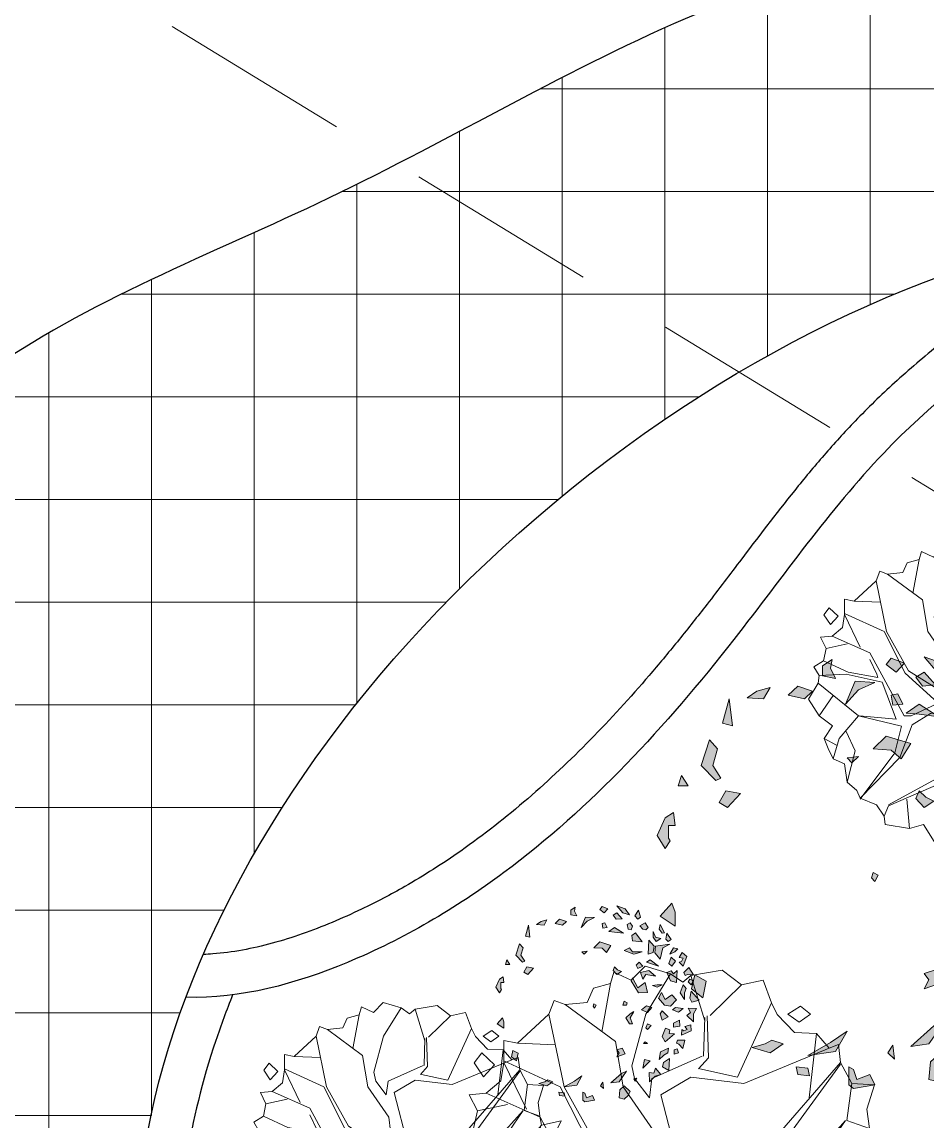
# Model space of a CAD drawing. Header units: inches. Extents: x -12 to 20935469, y -1604 to 24729220.
# Drawn here: x 20905615.8 to 20905721.5, y 24710552.2 to 24710680.7 of the extents above; entities that cross this region are included whole.
import ezdxf

# ---------------------------------------------------------------- set-up
doc = ezdxf.new("R2010")
doc.units = ezdxf.units.IN
doc.header["$LTSCALE"] = 0.03
doc.header["$MEASUREMENT"] = 0
doc.linetypes.add('DASHED2', pattern=[0.375, 0.25, -0.125])
for name, color, linetype, lineweight in [('Dot', 253, 'Continuous', 0), ('Hatch', 253, 'Continuous', 15), ('hatch-1', 253, 'Continuous', 5), ('ILLUSTR-TREE', 74, 'Continuous', 0)]:
    doc.layers.add(name, color=color, linetype=linetype, lineweight=lineweight)
doc.styles.add('ATTR', font='romans.shx', dxfattribs={"width": 0.8, "height": 0.7})

# ---------------------------------------------------------------- blocks, each defined once
blk = doc.blocks.new('TREE_009')
at = {"layer": 'ILLUSTR-TREE'}
for p, q in [((-12160.46, 13912.91), (-12166.65, 13906.74)), ((-12149.34, 13909.54), (-12160.46, 13912.91)), ((-12126.77, 13911.14), (-12140.45, 13908.76)), ((-12118.31, 13904.71), (-12126.77, 13911.14)), ((-12174.22, 13910.26), (-12175.66, 13905.24)), ((-12166.65, 13906.74), (-12174.22, 13910.26)), ((-12149.34, 13909.54), (-12160.26, 13891.83)), ((-12143.96, 13905.85), (-12149.34, 13909.54)), ((-12140.45, 13908.76), (-12143.96, 13905.85)), ((-12140.45, 13908.76), (-12134.4, 13889.01)), ((-12108.88, 13906.74), (-12118.31, 13904.71)), ((-12105.24, 13896.77), (-12108.88, 13906.74)), ((-12183.16, 13903.21), (-12185.91, 13897.04)), ((-12175.66, 13905.24), (-12183.16, 13903.21)), ((-12179.51, 13884.08), (-12175.66, 13905.24)), ((-12132.06, 13891.31), (-12118.31, 13904.71)), ((-12200.35, 13897.92), (-12202.62, 13891.83)), ((-12195.47, 13896.07), (-12200.35, 13897.92)), ((-12185.91, 13897.04), (-12195.47, 13896.07)), ((-12120.09, 13864.33), (-12105.24, 13896.77)), ((-12102.7, 13891.75), (-12105.24, 13896.77)), ((-12202.62, 13891.83), (-12216.38, 13879.14)), ((-12196.02, 13860.09), (-12202.62, 13891.83)), ((-12195.47, 13896.07), (-12173.46, 13879.85)), ((-12160.26, 13891.83), (-12166.31, 13869.26)), ((-12095.13, 13883.81), (-12102.7, 13891.75)), ((-12097.95, 13891.83), (-12092.45, 13895.36)), ((-12093, 13888.31), (-12097.95, 13891.83)), ((-12088.05, 13891.83), (-12093, 13888.31)), ((-12092.45, 13895.36), (-12088.05, 13891.83)), ((-12134.95, 13873.5), (-12134.4, 13890.42)), ((-12133.3, 13891.13), (-12132.75, 13872.79)), ((-12085.43, 13883.37), (-12095.13, 13883.81)), ((-12085.43, 13883.37), (-12088.74, 13855.16)), ((-12079.93, 13877.02), (-12085.43, 13883.37)), ((-12222.36, 13880.28), (-12222.43, 13870.68)), ((-12216.38, 13879.14), (-12222.36, 13880.28)), ((-12199.87, 13878.43), (-12216.38, 13879.14)), ((-12173.46, 13879.85), (-12170.16, 13860.09)), ((-12117.34, 13861.51), (-12079.93, 13877.02)), ((-12075.87, 13878.52), (-12079.93, 13877.02)), ((-12074.98, 13870.68), (-12075.87, 13878.52)), ((-12231.99, 13875), (-12235.43, 13870.59)), ((-12226.48, 13869.71), (-12231.99, 13875)), ((-12157.51, 13863.62), (-12135.5, 13873.5)), ((-12132.75, 13872.79), (-12137.15, 13867.85)), ((-12235.43, 13870.59), (-12231.3, 13864.41)), ((-12231.3, 13864.41), (-12226.48, 13869.71)), ((-12222.43, 13870.68), (-12223.73, 13862.65)), ((-12197.67, 13860.09), (-12222.43, 13871.38)), ((-12222.43, 13870.68), (-12212.52, 13850.22)), ((-12166.31, 13869.26), (-12165.21, 13863.62)), ((-12136.6, 13867.85), (-12120.09, 13864.33)), ((-12112.39, 13827.65), (-12074.98, 13870.68)), ((-12074.98, 13869.97), (-12105.24, 13828.35)), ((-12070.03, 13861.51), (-12074.98, 13870.68)), ((-12223.73, 13862.65), (-12230.13, 13857.27)), ((-12165.21, 13863.62), (-12158.61, 13855.16)), ((-12158.61, 13855.16), (-12157.51, 13863.62)), ((-12153.66, 13856.57), (-12140.45, 13864.33)), ((-12140.45, 13864.33), (-12117.34, 13861.51)), ((-12184.47, 13834), (-12197.67, 13860.09)), ((-12182.26, 13835.41), (-12196.02, 13860.09)), ((-12170.16, 13860.09), (-12156.96, 13841.05)), ((-12072.23, 13845.28), (-12070.03, 13861.51)), ((-12060.06, 13860.89), (-12070.03, 13861.51)), ((-12063.49, 13850.31), (-12060.06, 13860.89)), ((-12230.13, 13857.27), (-12237.49, 13856.48)), ((-12237.49, 13856.48), (-12233.98, 13849.52)), ((-12206.47, 13846.69), (-12230.13, 13857.27)), ((-12144.3, 13820.6), (-12153.66, 13856.57)), ((-12233.98, 13849.52), (-12235.63, 13841.76)), ((-12220.78, 13852.34), (-12233.98, 13849.52)), ((-12062.33, 13841.76), (-12063.49, 13850.31)), ((-12185.02, 13807.2), (-12206.47, 13846.69)), ((-12089.29, 13826.94), (-12072.78, 13845.28)), ((-12072.78, 13845.28), (-12085.43, 13826.94)), ((-12072.23, 13845.28), (-12062.33, 13841.76)), ((-12235.63, 13841.76), (-12241.62, 13837.97)), ((-12235.63, 13841.76), (-12220.23, 13834.7)), ((-12202.07, 13833.29), (-12206.47, 13842.46)), ((-12156.96, 13841.05), (-12154.21, 13818.48)), ((-12061.23, 13836.11), (-12062.33, 13841.76)), ((-12049.05, 13838.85), (-12061.23, 13836.11)), ((-12057.99, 13820.33), (-12049.05, 13838.85)), ((-12241.62, 13837.97), (-12238.38, 13832.59)), ((-12220.23, 13834.7), (-12201.52, 13831.18)), ((-12164.11, 13815.66), (-12184.47, 13834)), ((-12154.21, 13817.78), (-12182.26, 13835.41)), ((-12071.13, 13824.83), (-12061.23, 13836.11)), ((-12238.38, 13832.59), (-12238.93, 13827.65)), ((-12221.33, 13833.29), (-12238.38, 13832.59)), ((-12198.77, 13828.35), (-12221.33, 13833.29)), ((-12201.52, 13831.18), (-12202.07, 13833.29)), ((-12238.93, 13827.65), (-12245.05, 13817.69)), ((-12213.63, 13807.2), (-12238.93, 13827.65)), ((-12189.97, 13805.08), (-12198.77, 13828.35)), ((-12144.3, 13811.43), (-12105.79, 13824.83)), ((-12143.75, 13819.89), (-12112.39, 13827.65)), ((-12105.79, 13824.83), (-12070.58, 13822.71)), ((-12105.24, 13828.35), (-12089.29, 13826.94)), ((-12085.43, 13826.24), (-12071.13, 13824.83)), ((-12051.8, 13826.5), (-12053.87, 13822.1)), ((-12047.68, 13822.1), (-12051.8, 13826.5)), ((-12229.58, 13819.89), (-12238.38, 13807.2)), ((-12150.36, 13819.89), (-12150.9, 13817.78)), ((-12147.6, 13820.6), (-12150.36, 13819.89)), ((-12148.7, 13818.48), (-12147.6, 13820.6)), ((-12070.58, 13822.71), (-12061.78, 13802.96)), ((-12053.87, 13815.04), (-12057.99, 13820.33)), ((-12053.87, 13822.1), (-12049.74, 13817.69)), ((-12049.74, 13817.69), (-12047.68, 13822.1)), ((-12245.05, 13817.69), (-12238.38, 13807.2)), ((-12164.11, 13814.95), (-12180.61, 13807.2)), ((-12150.9, 13817.78), (-12148.7, 13818.48)), ((-12061.78, 13802.96), (-12053.87, 13815.04)), ((-12155.31, 13810.02), (-12168.51, 13808.61)), ((-12155.31, 13810.02), (-12152.01, 13789.56)), ((-12144.3, 13810.72), (-12127.25, 13790.27)), ((-12238.38, 13807.2), (-12229.92, 13800.94)), ((-12213.63, 13807.2), (-12225.73, 13793.09)), ((-12186.67, 13800.85), (-12213.63, 13807.2)), ((-12213.07, 13807.2), (-12189.97, 13805.08)), ((-12180.61, 13807.2), (-12185.02, 13807.2)), ((-12168.51, 13808.61), (-12180.06, 13801.55)), ((-12148.15, 13809.31), (-12131.1, 13789.56)), ((-12148.15, 13808.61), (-12146.5, 13787.45)), ((-12229.92, 13800.94), (-12235.08, 13793.09)), ((-12191.07, 13783.21), (-12186.67, 13800.85)), ((-12180.06, 13801.55), (-12187.77, 13781.1)), ((-12061.43, 13796.53), (-12061.78, 13802.96)), ((-12221.33, 13797.32), (-12215.83, 13785.33)), ((-12064.53, 13790.27), (-12061.43, 13796.53)), ((-12227.38, 13788.86), (-12235.08, 13793.09)), ((-12235.08, 13793.09), (-12232.68, 13786.83)), ((-12225.73, 13793.09), (-12229.58, 13780.39)), ((-12127.25, 13790.27), (-12064.53, 13790.27)), ((-12063.49, 13786.83), (-12064.53, 13790.27)), ((-12232.68, 13786.83), (-12229.58, 13780.39)), ((-12152.01, 13789.56), (-12158.61, 13771.22)), ((-12146.5, 13787.45), (-12155.86, 13767.7)), ((-12131.1, 13789.56), (-12132.75, 13769.81)), ((-12126.7, 13786.04), (-12128.9, 13772.63)), ((-12126.7, 13786.04), (-12105.24, 13786.74)), ((-12105.24, 13786.74), (-12095.89, 13768.4)), ((-12068.31, 13781.54), (-12063.49, 13786.83)), ((-12215.83, 13785.33), (-12220.78, 13765.58)), ((-12212.52, 13755), (-12191.62, 13783.21)), ((-12187.77, 13781.1), (-12212.52, 13755.71)), ((-12070.37, 13770.96), (-12068.31, 13781.54)), ((-12229.58, 13780.39), (-12222.36, 13777.13)), ((-12222.36, 13777.13), (-12220.78, 13765.58)), ((-12099.74, 13776.16), (-12078.28, 13769.81)), ((-12158.61, 13771.22), (-12194.92, 13751.47)), ((-12128.9, 13772.63), (-12106.34, 13758.53)), ((-12155.86, 13767.7), (-12194.92, 13750.77)), ((-12132.75, 13769.81), (-12125.05, 13752.89)), ((-12130, 13769.81), (-12116.24, 13737.37)), ((-12129.45, 13769.11), (-12106.34, 13757.12)), ((-12084.81, 13761.26), (-12078.28, 13769.81)), ((-12078.28, 13769.81), (-12070.37, 13770.96)), ((-12220.78, 13765.58), (-12214.79, 13760.38)), ((-12214.79, 13760.38), (-12212.52, 13755.71)), ((-12106.34, 13758.53), (-12085.98, 13753.59)), ((-12106.34, 13757.12), (-12105.24, 13742.31)), ((-12085.98, 13753.59), (-12084.81, 13761.26)), ((-12212.52, 13755.71), (-12202.42, 13751.56)), ((-12183.37, 13755), (-12181.71, 13736.66)), ((-12125.05, 13752.89), (-12130.55, 13732.43)), ((-12093.07, 13740.98), (-12085.98, 13753.59)), ((-12202.42, 13751.56), (-12197.67, 13744.42)), ((-12194.92, 13750.77), (-12197.67, 13744.42)), ((-12116.24, 13737.37), (-12112.32, 13748.04)), ((-12112.32, 13748.04), (-12105.24, 13742.31)), ((-12197.67, 13744.42), (-12196.91, 13739.22)), ((-12105.24, 13742.31), (-12093.07, 13740.98)), ((-12196.91, 13739.22), (-12181.71, 13736.66)), ((-12181.71, 13736.66), (-12172.84, 13739.22)), ((-12172.84, 13739.22), (-12165.28, 13726.88)), ((-12121.95, 13736.57), (-12116.24, 13737.37)), ((-12108.27, 13740.72), (-12113.77, 13737.19)), ((-12107.72, 13734.37), (-12108.27, 13740.72)), ((-12165.28, 13726.88), (-12157.71, 13733.93)), ((-12157.71, 13733.93), (-12148.77, 13729.52)), ((-12148.77, 13729.52), (-12144.65, 13733.93)), ((-12144.65, 13733.93), (-12130.55, 13732.43)), ((-12130.55, 13732.43), (-12121.95, 13736.57)), ((-12113.77, 13737.19), (-12113.22, 13730.14)), ((-12113.22, 13730.14), (-12107.72, 13734.37))]:
    blk.add_line(p, q, dxfattribs=at)
at = {"layer": 'ILLUSTR-TREE', "style": 'ATTR', "width": 0.8, "flags": 9}
blk.add_attdef('ESTCODE', (-12147.6, 13820.6), '', height=1.05, dxfattribs=at)
blk = doc.blocks.new('GRN1')
at = {"layer": 'ILLUSTR-TREE', "true_color": 0x30441d}
h = blk.add_hatch(color=89, dxfattribs=at)
h.paths.add_polyline_path([(0.2571, -0.0526), (0.2603, -0.0695), (0.2735, -0.0695), (0.2817, -0.0569), (0.2702, -0.059)])
h.paths.add_polyline_path([(0.2406, -0.0821), (0.2308, -0.0927), (0.2357, -0.1137), (0.2472, -0.1011)])
h.paths.add_polyline_path([(0.1897, 0.2148), (0.1848, 0.2064), (0.1914, 0.2), (0.2078, 0.2021)])
h.paths.add_polyline_path([(0.193, 0.1853), (0.1848, 0.1727), (0.1963, 0.1642), (0.2127, 0.1642), (0.1963, 0.1706)])
h.paths.add_polyline_path([(0.1864, 0.1053), (0.2012, 0.1032), (0.2094, 0.1137), (0.1831, 0.1327)])
h.paths.add_polyline_path([(0.2603, 0.0969), (0.2653, 0.0779), (0.285, 0.0611), (0.2768, 0.0842)])
h.paths.add_polyline_path([(0.2078, 0.08), (0.2242, 0.0547), (0.2127, 0.0379), (0.2111, 0.0547)])
h.paths.add_polyline_path([(0.2521, -0.0021), (0.2538, -0.0274), (0.2242, -0.04), (0.2423, -0.0232)])
h.paths.add_polyline_path([(0.2653, 0.0253), (0.2751, 0.0126), (0.2833, 0.019), (0.2768, 0.0358)])
h.paths.add_polyline_path([(0.2373, 0.0274), (0.2357, 0.019), (0.2226, 0.0211), (0.2242, 0.0337)])
h.paths.add_polyline_path([(0.2488, 0.0758), (0.2472, 0.059), (0.2587, 0.0505), (0.2653, 0.0611)])
h.paths.add_polyline_path([(0.2094, 0.1958), (0.2078, 0.1895), (0.2193, 0.1811), (0.2324, 0.1832)])
h.paths.add_polyline_path([(0.2291, 0.1263), (0.2193, 0.1348), (0.2176, 0.1432), (0.2242, 0.1495), (0.2373, 0.1411)])
h.paths.add_polyline_path([(0.2373, 0.099), (0.2275, 0.1053), (0.2176, 0.1011), (0.2193, 0.0927), (0.2324, 0.0905)])
h.paths.add_polyline_path([(0.2538, 0.1284), (0.2472, 0.12), (0.2571, 0.1116), (0.2735, 0.1221)])
h.paths.add_polyline_path([(0.1963, -0.1853), (0.1996, -0.1979), (0.2308, -0.1895)])
h.paths.add_polyline_path([(0.2456, -0.1369), (0.2308, -0.1453), (0.2324, -0.1663), (0.2406, -0.1537)])
h.paths.add_polyline_path([(0.0402, 0.1474), (0.0386, 0.1221), (0.0731, 0.1011), (0.0813, 0.1053), (0.0534, 0.12), (0.0682, 0.1411)])
h.paths.add_polyline_path([(0.0731, 0.278), (0.0616, 0.2716), (0.0698, 0.2632), (0.078, 0.2674)])
h.paths.add_polyline_path([(-0.2275, -0.0884), (-0.2226, -0.0526), (-0.1963, -0.0379), (-0.2111, -0.059)])
h.paths.add_polyline_path([(0.0205, 0.2527), (0.0386, 0.24), (0.0616, 0.2485), (0.0517, 0.2569), (0.0386, 0.2527)])
h.paths.add_polyline_path([(-0.2406, 0.099), (-0.2242, 0.0821), (-0.2357, 0.0695), (-0.2587, 0.0674), (-0.262, 0.0821), (-0.2521, 0.0927)])
h.paths.add_polyline_path([(-0.2324, 0.0232), (-0.2242, 0.0147), (-0.2143, 0.0211)])
h.paths.add_polyline_path([(-0.1307, 0.2358), (-0.1344, 0.2232), (-0.1226, 0.2231), (-0.1198, 0.2319)])
h.paths.add_polyline_path([(-0.1039, 0.2299), (-0.106, 0.2367), (-0.1191, 0.2474), (-0.0951, 0.2536), (-0.0951, 0.2327)])
h.paths.add_polyline_path([(-0.0555, 0.2396), (-0.0585, 0.2217), (-0.0467, 0.2215), (-0.0384, 0.2388)])
h.paths.add_polyline_path([(-0.0771, 0.224), (-0.1, 0.1981), (-0.0846, 0.1897), (-0.0609, 0.1985), (-0.0663, 0.2109), (-0.0766, 0.2096)])
h.paths.add_polyline_path([(-0.216, 0.0442), (-0.2127, 0.0674), (-0.1831, 0.0884), (-0.1897, 0.0737)])
h.paths.add_polyline_path([(-0.1421, 0.0611), (-0.1339, 0.0842), (-0.1174, 0.0758), (-0.1224, 0.0611), (-0.1306, 0.0674)])
h.paths.add_polyline_path([(-0.1812, 0.2081), (-0.1707, 0.1899), (-0.1581, 0.1935), (-0.1472, 0.2104)])
h.paths.add_polyline_path([(-0.2132, 0.1534), (-0.187, 0.1527), (-0.1886, 0.166), (-0.1749, 0.1708), (-0.1924, 0.186), (-0.1969, 0.1696)])
h.paths.add_polyline_path([(-0.15, 0.1808), (-0.1283, 0.1846), (-0.118, 0.2068), (-0.1309, 0.2058), (-0.1372, 0.1936)])
h.paths.add_polyline_path([(-0.1536, 0.1558), (-0.1749, 0.1348), (-0.1503, 0.139)])
h.paths.add_polyline_path([(-0.1043, 0.1474), (-0.1043, 0.1369), (-0.0994, 0.1411)])
h.paths.add_polyline_path([(-0.2028, 0.1179), (-0.2111, 0.1116), (-0.2045, 0.1095)])
h.paths.add_polyline_path([(-0.0205, 0.099), (-0.032, 0.0863), (-0.0485, 0.0969), (-0.0485, 0.1053), (-0.032, 0.099), (-0.014, 0.1095)])
h.paths.add_polyline_path([(0.0189, 0.2295), (0.0008, 0.2127), (0.0041, 0.1958), (0.0238, 0.179), (0.0402, 0.1874), (0.0205, 0.1979), (0.0337, 0.2169)])
h.paths.add_polyline_path([(-0.0287, 0.2064), (-0.0386, 0.1895), (-0.0205, 0.1832), (-0.0123, 0.1895)])
h.paths.add_polyline_path([(-0.0534, 0.1579), (-0.0649, 0.1474), (-0.06, 0.1432), (-0.0485, 0.1474)])
h.paths.add_polyline_path([(0.0178, 0.294), (0.0123, 0.2737), (0.0238, 0.2674), (0.0435, 0.2716)])
h.paths.add_polyline_path([(-0.0435, 0.278), (-0.0255, 0.259), (-0.0172, 0.2695), (-0.0041, 0.2632), (-0.0057, 0.2864), (-0.0205, 0.278)])
h.paths.add_polyline_path([(-0.0808, 0.244), (-0.0685, 0.2712), (-0.0515, 0.2704), (-0.056, 0.254), (-0.0646, 0.2603), (-0.0686, 0.2503), (-0.0653, 0.2447)])
h.paths.add_polyline_path([(0.0041, 0.0021), (-0.0041, -0.0021), (0.0008, -0.0063), (0.0074, -0.0042)])
h.paths.add_polyline_path([(0.0041, 0.0884), (0.0107, 0.0905), (0.0156, 0.0821), (0.0041, 0.0779)])
h.paths.add_polyline_path([(-0.0025, 0.16), (-0.0172, 0.1474), (-0.009, 0.1306), (0.0025, 0.1453)])
h.paths.add_polyline_path([(-0.0057, 0.2485), (-0.0156, 0.2358), (-0.009, 0.219), (-0.0025, 0.2274)])
h.paths.add_polyline_path([(0.0616, 0.1895), (0.055, 0.1748), (0.06, 0.1621), (0.0616, 0.1748)])
h.paths.add_polyline_path([(0.1634, 0.2337), (0.1552, 0.2253), (0.1486, 0.2106), (0.1667, 0.2211)])
h.paths.add_polyline_path([(0.1552, 0.1327), (0.1486, 0.1095), (0.1585, 0.0821), (0.1667, 0.0969), (0.1552, 0.1053)])
h.paths.add_polyline_path([(0.0994, 0.0737), (0.0912, 0.0611), (0.1027, 0.0505), (0.1125, 0.0547), (0.1043, 0.0632)])
h.paths.add_polyline_path([(0.1569, -0.0232), (0.1486, -0.0316), (0.1552, -0.0379)])
h.paths.add_polyline_path([(0.1536, 0.0316), (0.1651, 0.019), (0.1667, -0.0042), (0.1831, 0.0126), (0.1733, 0.0442)])
h.paths.add_polyline_path([(0.1027, 0.2316), (0.0682, 0.2295), (0.0731, 0.2127), (0.0961, 0.2021), (0.101, 0.2148), (0.0928, 0.2211)])
h.paths.add_polyline_path([(0.1289, 0.2274), (0.1142, 0.2169), (0.1224, 0.2085), (0.1404, 0.2148)])
h.paths.add_polyline_path([(0.0862, 0.1706), (0.0912, 0.1432), (0.078, 0.1348), (0.0961, 0.1284), (0.1027, 0.1516)])
h.paths.add_polyline_path([(0.1339, 0.1832), (0.1667, 0.1916), (0.1766, 0.2106), (0.1716, 0.1706), (0.1519, 0.1685)])
h.paths.add_polyline_path([(0.1257, 0.1453), (0.1142, 0.179), (0.1322, 0.1558)])
h.paths.add_polyline_path([(0.1536, 0.1642), (0.1486, 0.1495), (0.1881, 0.1516), (0.1716, 0.1663)])
h.paths.add_polyline_path([(0.1142, 0.1348), (0.1076, 0.12), (0.1174, 0.1158), (0.1257, 0.1242)])
h.paths.add_polyline_path([(0.0879, 0.2548), (0.0912, 0.2611), (0.0895, 0.278), (0.1109, 0.2653), (0.0961, 0.2506)])
h.paths.add_polyline_path([(0.1142, 0.2485), (0.1421, 0.259), (0.1536, 0.2464), (0.1388, 0.2379), (0.1371, 0.2485), (0.1273, 0.2443), (0.1257, 0.2379)])
h.paths.add_polyline_path([(-0.2521, -0.0084), (-0.2653, -0.0021), (-0.2702, -0.0295), (-0.2653, -0.0358), (-0.2423, -0.0358), (-0.2456, -0.0295), (-0.2587, -0.0253)])
h.paths.add_polyline_path([(-0.2538, -0.0863), (-0.2439, -0.0884), (-0.2423, -0.1032), (-0.2521, -0.1011)])
h.paths.add_polyline_path([(0.055, -0.2822), (0.0386, -0.2716), (0.0485, -0.2653), (0.0517, -0.2674), (0.0682, -0.2674), (0.0682, -0.259), (0.0846, -0.2611), (0.078, -0.2716)])
h.paths.add_polyline_path([(-0.1322, -0.219), (-0.1536, -0.2232), (-0.1421, -0.2379), (-0.124, -0.2337)])
h.paths.add_polyline_path([(-0.2176, -0.16), (-0.2242, -0.1369), (-0.2127, -0.12), (-0.2078, -0.1348), (-0.2127, -0.1432)])
h.paths.add_polyline_path([(-0.0485, -0.278), (-0.0616, -0.259), (-0.0435, -0.259), (-0.032, -0.2632)])
h.paths.add_polyline_path([(0.1289, -0.2), (0.1257, -0.2064), (0.1454, -0.2253), (0.1782, -0.2148), (0.1667, -0.2043), (0.1454, -0.2106)])
h.paths.add_polyline_path([(0.1191, -0.2548), (0.1322, -0.2506), (0.1191, -0.2422)])
h.paths.add_polyline_path([(0.1092, -0.1748), (0.0912, -0.1916), (0.0977, -0.2021), (0.1125, -0.1937)])
at = {"layer": 'ILLUSTR-TREE', "color": 89, "true_color": 0x30441d}
for p, q in [((-0.0057, 0.2864), (-0.0205, 0.278)), ((-0.0041, 0.2632), (-0.0057, 0.2864)), ((0.0178, 0.294), (0.0123, 0.2737)), ((0.0435, 0.2716), (0.0178, 0.294)), ((-0.0808, 0.244), (-0.0685, 0.2712)), ((-0.0685, 0.2712), (-0.0515, 0.2704)), ((-0.0515, 0.2704), (-0.056, 0.254)), ((-0.0205, 0.278), (-0.0435, 0.278)), ((-0.0435, 0.278), (-0.0255, 0.259)), ((-0.0255, 0.259), (-0.0172, 0.2695)), ((-0.0172, 0.2695), (-0.0041, 0.2632)), ((0.0123, 0.2737), (0.0238, 0.2674)), ((0.0238, 0.2674), (0.0435, 0.2716)), ((0.0731, 0.278), (0.0616, 0.2716)), ((0.0616, 0.2716), (0.0698, 0.2632)), ((0.078, 0.2674), (0.0731, 0.278)), ((0.0895, 0.278), (0.1109, 0.2653)), ((0.0912, 0.2611), (0.0895, 0.278)), ((-0.0646, 0.2603), (-0.0686, 0.2503)), ((-0.056, 0.254), (-0.0646, 0.2603)), ((0.0517, 0.2569), (0.0386, 0.2527)), ((0.0616, 0.2485), (0.0517, 0.2569)), ((0.0698, 0.2632), (0.078, 0.2674)), ((0.0879, 0.2548), (0.0912, 0.2611)), ((0.0961, 0.2506), (0.0879, 0.2548)), ((0.1109, 0.2653), (0.0961, 0.2506)), ((0.1142, 0.2485), (0.1421, 0.259)), ((0.1421, 0.259), (0.1536, 0.2464)), ((-0.1191, 0.2474), (-0.0951, 0.2536)), ((-0.106, 0.2367), (-0.1191, 0.2474)), ((-0.0951, 0.2536), (-0.0951, 0.2327)), ((-0.0653, 0.2447), (-0.0808, 0.244)), ((-0.0686, 0.2503), (-0.0653, 0.2447)), ((-0.0057, 0.2485), (-0.0156, 0.2358)), ((-0.0025, 0.2274), (-0.0057, 0.2485)), ((0.0386, 0.2527), (0.0205, 0.2527)), ((0.0205, 0.2527), (0.0386, 0.24)), ((0.0386, 0.24), (0.0616, 0.2485)), ((0.1257, 0.2379), (0.1142, 0.2485)), ((0.1273, 0.2443), (0.1257, 0.2379)), ((0.1371, 0.2485), (0.1273, 0.2443)), ((0.1388, 0.2379), (0.1371, 0.2485)), ((0.1536, 0.2464), (0.1388, 0.2379)), ((-0.1307, 0.2358), (-0.1344, 0.2232)), ((-0.1198, 0.2319), (-0.1307, 0.2358)), ((-0.1226, 0.2231), (-0.1198, 0.2319)), ((-0.1039, 0.2299), (-0.106, 0.2367)), ((-0.0951, 0.2327), (-0.1039, 0.2299)), ((-0.0555, 0.2396), (-0.0585, 0.2217)), ((-0.0384, 0.2388), (-0.0555, 0.2396)), ((-0.0467, 0.2215), (-0.0384, 0.2388)), ((-0.0156, 0.2358), (-0.009, 0.219)), ((-0.009, 0.219), (-0.0025, 0.2274)), ((0.0189, 0.2295), (0.0008, 0.2127)), ((0.0337, 0.2169), (0.0189, 0.2295)), ((0.1027, 0.2316), (0.0682, 0.2295)), ((0.0682, 0.2295), (0.0731, 0.2127)), ((0.0928, 0.2211), (0.1027, 0.2316)), ((0.1289, 0.2274), (0.1142, 0.2169)), ((0.1404, 0.2148), (0.1289, 0.2274)), ((0.1634, 0.2337), (0.1552, 0.2253)), ((0.1667, 0.2211), (0.1634, 0.2337)), ((-0.1344, 0.2232), (-0.1226, 0.2231)), ((-0.0771, 0.224), (-0.1, 0.1981)), ((-0.0766, 0.2096), (-0.0771, 0.224)), ((-0.0585, 0.2217), (-0.0467, 0.2215)), ((0.0008, 0.2127), (0.0041, 0.1958)), ((0.0205, 0.1979), (0.0337, 0.2169)), ((0.0731, 0.2127), (0.0961, 0.2021)), ((0.101, 0.2148), (0.0928, 0.2211)), ((0.0961, 0.2021), (0.101, 0.2148)), ((0.1142, 0.2169), (0.1224, 0.2085)), ((0.1224, 0.2085), (0.1404, 0.2148)), ((0.1552, 0.2253), (0.1486, 0.2106)), ((0.1486, 0.2106), (0.1667, 0.2211)), ((0.1897, 0.2148), (0.1848, 0.2064)), ((0.2078, 0.2021), (0.1897, 0.2148)), ((-0.1472, 0.2104), (-0.1812, 0.2081)), ((-0.1812, 0.2081), (-0.1707, 0.1899)), ((-0.1581, 0.1935), (-0.1472, 0.2104)), ((-0.1309, 0.2058), (-0.1372, 0.1936)), ((-0.118, 0.2068), (-0.1309, 0.2058)), ((-0.1283, 0.1846), (-0.118, 0.2068)), ((-0.1, 0.1981), (-0.0846, 0.1897)), ((-0.0846, 0.1897), (-0.0609, 0.1985)), ((-0.0663, 0.2109), (-0.0766, 0.2096)), ((-0.0609, 0.1985), (-0.0663, 0.2109)), ((-0.0287, 0.2064), (-0.0386, 0.1895)), ((-0.0123, 0.1895), (-0.0287, 0.2064)), ((0.0402, 0.1874), (0.0205, 0.1979)), ((0.1667, 0.1916), (0.1766, 0.2106)), ((0.1766, 0.2106), (0.1716, 0.1706)), ((0.1848, 0.2064), (0.1914, 0.2)), ((0.1914, 0.2), (0.2078, 0.2021)), ((-0.1924, 0.186), (-0.1969, 0.1696)), ((-0.1749, 0.1708), (-0.1924, 0.186)), ((-0.1707, 0.1899), (-0.1581, 0.1935)), ((-0.1372, 0.1936), (-0.15, 0.1808)), ((-0.15, 0.1808), (-0.1283, 0.1846)), ((-0.0386, 0.1895), (-0.0205, 0.1832)), ((-0.0205, 0.1832), (-0.0123, 0.1895)), ((0.0041, 0.1958), (0.0238, 0.179)), ((0.0238, 0.179), (0.0402, 0.1874)), ((0.0616, 0.1895), (0.055, 0.1748)), ((0.0616, 0.1748), (0.0616, 0.1895)), ((0.1339, 0.1832), (0.1667, 0.1916)), ((0.193, 0.1853), (0.1848, 0.1727)), ((0.1963, 0.1706), (0.193, 0.1853)), ((0.2094, 0.1958), (0.2078, 0.1895)), ((0.2078, 0.1895), (0.2193, 0.1811)), ((0.2324, 0.1832), (0.2094, 0.1958)), ((-0.1969, 0.1696), (-0.2132, 0.1534)), ((-0.1886, 0.166), (-0.1749, 0.1708)), ((0.055, 0.1748), (0.06, 0.1621)), ((0.06, 0.1621), (0.0616, 0.1748)), ((0.1027, 0.1516), (0.0862, 0.1706)), ((0.0862, 0.1706), (0.0912, 0.1432)), ((0.1142, 0.179), (0.1322, 0.1558)), ((0.1257, 0.1453), (0.1142, 0.179)), ((0.1519, 0.1685), (0.1339, 0.1832)), ((0.1716, 0.1706), (0.1519, 0.1685)), ((0.1848, 0.1727), (0.1963, 0.1642)), ((0.2127, 0.1642), (0.1963, 0.1706)), ((0.2193, 0.1811), (0.2324, 0.1832)), ((-0.187, 0.1527), (-0.1886, 0.166)), ((-0.1536, 0.1558), (-0.1749, 0.1348)), ((-0.1503, 0.139), (-0.1536, 0.1558)), ((-0.0534, 0.1579), (-0.0649, 0.1474)), ((-0.0485, 0.1474), (-0.0534, 0.1579)), ((-0.0025, 0.16), (-0.0172, 0.1474)), ((0.0025, 0.1453), (-0.0025, 0.16)), ((0.1322, 0.1558), (0.1257, 0.1453)), ((0.1536, 0.1642), (0.1486, 0.1495)), ((0.1716, 0.1663), (0.1536, 0.1642)), ((0.1881, 0.1516), (0.1716, 0.1663)), ((0.1963, 0.1642), (0.2127, 0.1642)), ((-0.2132, 0.1534), (-0.187, 0.1527)), ((-0.0994, 0.1411), (-0.1043, 0.1474)), ((-0.1043, 0.1474), (-0.1043, 0.1369)), ((-0.0649, 0.1474), (-0.06, 0.1432)), ((-0.06, 0.1432), (-0.0485, 0.1474)), ((-0.0172, 0.1474), (-0.009, 0.1306)), ((-0.009, 0.1306), (0.0025, 0.1453)), ((0.0402, 0.1474), (0.0386, 0.1221)), ((0.0682, 0.1411), (0.0402, 0.1474)), ((0.0912, 0.1432), (0.078, 0.1348)), ((0.0961, 0.1284), (0.1027, 0.1516)), ((0.1486, 0.1495), (0.1881, 0.1516)), ((0.2176, 0.1432), (0.2242, 0.1495)), ((0.2193, 0.1348), (0.2176, 0.1432)), ((0.2242, 0.1495), (0.2373, 0.1411)), ((-0.1749, 0.1348), (-0.1503, 0.139)), ((-0.1043, 0.1369), (-0.0994, 0.1411)), ((0.0534, 0.12), (0.0682, 0.1411)), ((0.078, 0.1348), (0.0961, 0.1284)), ((0.1142, 0.1348), (0.1076, 0.12)), ((0.1257, 0.1242), (0.1142, 0.1348)), ((0.1552, 0.1327), (0.1486, 0.1095)), ((0.1552, 0.1053), (0.1552, 0.1327)), ((0.2094, 0.1137), (0.1831, 0.1327)), ((0.1831, 0.1327), (0.1864, 0.1053)), ((0.2291, 0.1263), (0.2193, 0.1348)), ((0.2373, 0.1411), (0.2291, 0.1263)), ((0.2538, 0.1284), (0.2472, 0.12)), ((0.2735, 0.1221), (0.2538, 0.1284)), ((-0.2028, 0.1179), (-0.2111, 0.1116)), ((-0.2045, 0.1095), (-0.2028, 0.1179)), ((0.0386, 0.1221), (0.0731, 0.1011)), ((0.0813, 0.1053), (0.0534, 0.12)), ((0.1076, 0.12), (0.1174, 0.1158)), ((0.1174, 0.1158), (0.1257, 0.1242)), ((0.2012, 0.1032), (0.2094, 0.1137)), ((0.2472, 0.12), (0.2571, 0.1116)), ((0.2571, 0.1116), (0.2735, 0.1221)), ((-0.2521, 0.0927), (-0.2406, 0.099)), ((-0.2406, 0.099), (-0.2242, 0.0821)), ((-0.2111, 0.1116), (-0.2045, 0.1095)), ((-0.0485, 0.1053), (-0.032, 0.099)), ((-0.0485, 0.0969), (-0.0485, 0.1053)), ((-0.032, 0.099), (-0.014, 0.1095)), ((-0.0205, 0.099), (-0.032, 0.0863)), ((-0.014, 0.1095), (-0.0205, 0.099)), ((0.0731, 0.1011), (0.0813, 0.1053)), ((0.1486, 0.1095), (0.1585, 0.0821)), ((0.1667, 0.0969), (0.1552, 0.1053)), ((0.1864, 0.1053), (0.2012, 0.1032)), ((0.2275, 0.1053), (0.2176, 0.1011)), ((0.2176, 0.1011), (0.2193, 0.0927)), ((0.2373, 0.099), (0.2275, 0.1053)), ((0.2324, 0.0905), (0.2373, 0.099)), ((-0.262, 0.0821), (-0.2521, 0.0927)), ((-0.2127, 0.0674), (-0.1831, 0.0884)), ((-0.1831, 0.0884), (-0.1897, 0.0737)), ((-0.032, 0.0863), (-0.0485, 0.0969)), ((0.0041, 0.0884), (0.0107, 0.0905)), ((0.0041, 0.0779), (0.0041, 0.0884)), ((0.0107, 0.0905), (0.0156, 0.0821)), ((0.1585, 0.0821), (0.1667, 0.0969)), ((0.2193, 0.0927), (0.2324, 0.0905)), ((0.2768, 0.0842), (0.2603, 0.0969)), ((0.2603, 0.0969), (0.2653, 0.0779)), ((-0.2587, 0.0674), (-0.262, 0.0821)), ((-0.2242, 0.0821), (-0.2357, 0.0695)), ((-0.1897, 0.0737), (-0.216, 0.0442)), ((-0.1421, 0.0611), (-0.1339, 0.0842)), ((-0.1339, 0.0842), (-0.1174, 0.0758)), ((-0.1174, 0.0758), (-0.1224, 0.0611)), ((0.0156, 0.0821), (0.0041, 0.0779)), ((0.0994, 0.0737), (0.0912, 0.0611)), ((0.1043, 0.0632), (0.0994, 0.0737)), ((0.2111, 0.0547), (0.2078, 0.08)), ((0.2078, 0.08), (0.2242, 0.0547)), ((0.2488, 0.0758), (0.2472, 0.059)), ((0.2653, 0.0611), (0.2488, 0.0758)), ((0.2653, 0.0779), (0.285, 0.0611)), ((0.285, 0.0611), (0.2768, 0.0842)), ((-0.2357, 0.0695), (-0.2587, 0.0674)), ((-0.216, 0.0442), (-0.2127, 0.0674)), ((-0.1306, 0.0674), (-0.1421, 0.0611)), ((-0.1224, 0.0611), (-0.1306, 0.0674)), ((0.0912, 0.0611), (0.1027, 0.0505)), ((0.1125, 0.0547), (0.1043, 0.0632)), ((0.2472, 0.059), (0.2587, 0.0505)), ((0.2587, 0.0505), (0.2653, 0.0611)), ((0.1027, 0.0505), (0.1125, 0.0547)), ((0.1733, 0.0442), (0.1536, 0.0316)), ((0.1831, 0.0126), (0.1733, 0.0442)), ((0.2127, 0.0379), (0.2111, 0.0547)), ((0.2242, 0.0547), (0.2127, 0.0379)), ((0.1536, 0.0316), (0.1651, 0.019)), ((0.2226, 0.0211), (0.2242, 0.0337)), ((0.2242, 0.0337), (0.2373, 0.0274)), ((0.2768, 0.0358), (0.2653, 0.0253)), ((0.2833, 0.019), (0.2768, 0.0358)), ((-0.2143, 0.0211), (-0.2324, 0.0232)), ((-0.2324, 0.0232), (-0.2242, 0.0147)), ((-0.2242, 0.0147), (-0.2143, 0.0211)), ((0.1651, 0.019), (0.1667, -0.0042)), ((0.2357, 0.019), (0.2226, 0.0211)), ((0.2373, 0.0274), (0.2357, 0.019)), ((0.2653, 0.0253), (0.2751, 0.0126)), ((0.2751, 0.0126), (0.2833, 0.019)), ((0.0041, 0.0021), (-0.0041, -0.0021)), ((0.0074, -0.0042), (0.0041, 0.0021)), ((0.1667, -0.0042), (0.1831, 0.0126)), ((-0.2653, -0.0021), (-0.2702, -0.0295)), ((-0.2521, -0.0084), (-0.2653, -0.0021)), ((-0.2587, -0.0253), (-0.2521, -0.0084)), ((-0.0041, -0.0021), (0.0008, -0.0063)), ((0.0008, -0.0063), (0.0074, -0.0042)), ((0.2423, -0.0232), (0.2521, -0.0021)), ((0.2521, -0.0021), (0.2538, -0.0274)), ((-0.2456, -0.0295), (-0.2587, -0.0253)), ((0.1569, -0.0232), (0.1486, -0.0316)), ((0.1552, -0.0379), (0.1569, -0.0232)), ((0.2242, -0.04), (0.2423, -0.0232)), ((0.2538, -0.0274), (0.2242, -0.04)), ((-0.2702, -0.0295), (-0.2653, -0.0358)), ((-0.2653, -0.0358), (-0.2423, -0.0358)), ((-0.2423, -0.0358), (-0.2456, -0.0295)), ((-0.2226, -0.0526), (-0.1963, -0.0379)), ((-0.1963, -0.0379), (-0.2111, -0.059)), ((0.1486, -0.0316), (0.1552, -0.0379)), ((-0.2275, -0.0884), (-0.2226, -0.0526)), ((0.2702, -0.059), (0.2571, -0.0526)), ((0.2571, -0.0526), (0.2603, -0.0695)), ((-0.2111, -0.059), (-0.2275, -0.0884)), ((0.2603, -0.0695), (0.2735, -0.0695)), ((0.2817, -0.0569), (0.2702, -0.059)), ((0.2735, -0.0695), (0.2817, -0.0569)), ((0.2406, -0.0821), (0.2308, -0.0927)), ((0.2472, -0.1011), (0.2406, -0.0821)), ((-0.2521, -0.1011), (-0.2538, -0.0863)), ((-0.2538, -0.0863), (-0.2439, -0.0884)), ((-0.2439, -0.0884), (-0.2423, -0.1032)), ((0.2308, -0.0927), (0.2357, -0.1137)), ((-0.2423, -0.1032), (-0.2521, -0.1011)), ((0.2357, -0.1137), (0.2472, -0.1011)), ((-0.2242, -0.1369), (-0.2127, -0.12)), ((-0.2127, -0.12), (-0.2078, -0.1348)), ((-0.2176, -0.16), (-0.2242, -0.1369)), ((-0.2078, -0.1348), (-0.2127, -0.1432)), ((0.2456, -0.1369), (0.2308, -0.1453)), ((0.2406, -0.1537), (0.2456, -0.1369)), ((-0.2127, -0.1432), (-0.2176, -0.16)), ((0.2308, -0.1453), (0.2324, -0.1663)), ((0.2324, -0.1663), (0.2406, -0.1537)), ((0.1092, -0.1748), (0.0912, -0.1916)), ((0.1125, -0.1937), (0.1092, -0.1748)), ((0.0912, -0.1916), (0.0977, -0.2021)), ((0.0977, -0.2021), (0.1125, -0.1937)), ((0.2308, -0.1895), (0.1963, -0.1853)), ((0.1963, -0.1853), (0.1996, -0.1979)), ((0.1996, -0.1979), (0.2308, -0.1895)), ((0.1289, -0.2), (0.1257, -0.2064)), ((0.1257, -0.2064), (0.1454, -0.2253)), ((0.1454, -0.2106), (0.1289, -0.2)), ((0.1667, -0.2043), (0.1454, -0.2106)), ((0.1782, -0.2148), (0.1667, -0.2043)), ((-0.1322, -0.219), (-0.1536, -0.2232)), ((-0.1536, -0.2232), (-0.1421, -0.2379)), ((-0.124, -0.2337), (-0.1322, -0.219)), ((0.1454, -0.2253), (0.1782, -0.2148)), ((-0.1421, -0.2379), (-0.124, -0.2337)), ((0.1191, -0.2422), (0.1191, -0.2548)), ((0.1322, -0.2506), (0.1191, -0.2422)), ((0.1191, -0.2548), (0.1322, -0.2506)), ((-0.0616, -0.259), (-0.0435, -0.259)), ((-0.0485, -0.278), (-0.0616, -0.259)), ((-0.032, -0.2632), (-0.0485, -0.278)), ((-0.0435, -0.259), (-0.032, -0.2632)), ((0.0386, -0.2716), (0.0485, -0.2653)), ((0.0485, -0.2653), (0.0517, -0.2674)), ((0.0517, -0.2674), (0.0682, -0.2674)), ((0.0682, -0.259), (0.0846, -0.2611)), ((0.0682, -0.2674), (0.0682, -0.259)), ((0.0846, -0.2611), (0.078, -0.2716)), ((0.055, -0.2822), (0.0386, -0.2716)), ((0.078, -0.2716), (0.055, -0.2822))]:
    blk.add_line(p, q, dxfattribs=at)

msp = doc.modelspace()

# ---------------------------------------------------------------- linework, layer by layer
msp.add_ellipse((20905719.52, 24710574.52), major_axis=(80.07, 66.69), ratio=0.623715)
msp.add_spline([(20905758.27, 24710732.86), (20905712.09, 24710689.11), (20905694.64, 24710681.63), (20905651.57, 24710660.06), (20905611.11, 24710639.33), (20905580.71, 24710604.85), (20905568.95, 24710578.62), (20905564.39, 24710532.85), (20905573.49, 24710497.9), (20905586.39, 24710475.43), (20905598.94, 24710460.98), (20905622.05, 24710443.44), (20905635.09, 24710436.95), (20905662.04, 24710429.23), (20905684.86, 24710432.38), (20905698.86, 24710437.29), (20905746.89, 24710458.68), (20905780.12, 24710478.13), (20905797.94, 24710490.38), (20905807.8, 24710495.97), (20905827.69, 24710500.12), (20905847.24, 24710496.44), (20905882.09, 24710470.5), (20905894.8, 24710445.43), (20905914.26, 24710416.7), (20905923.06, 24710406.14), (20905960.1, 24710377.85)], degree=3)
for points, knots in [([(20905753.84, 24710657.69), (20905740.43, 24710649.51), (20905718.95, 24710636.4), (20905697.39, 24710605.32), (20905677.47, 24710583.58), (20905654.78, 24710570.18), (20905641.32, 24710566.47), (20905634.9, 24710566.67)], [0, 0, 0, 0, 46.365116, 74.323154, 112.577133, 133.675989, 152.9839, 152.9839, 152.9839, 152.9839]), ([(20905741.89, 24710656.2), (20905740.21, 24710655.14), (20905738.53, 24710654.07), (20905732.11, 24710649.86), (20905727.44, 24710646.58), (20905721.19, 24710641.54), (20905719.42, 24710640.03), (20905716.13, 24710637.04), (20905714.6, 24710635.56), (20905711.86, 24710632.71), (20905710.65, 24710631.38), (20905708.3, 24710628.67), (20905707.16, 24710627.3), (20905703.82, 24710623.15), (20905701.69, 24710620.34), (20905698.24, 24710615.78), (20905696.9, 24710614.01), (20905694.49, 24710610.91), (20905693.42, 24710609.56), (20905691.25, 24710606.9), (20905690.16, 24710605.58), (20905686.82, 24710601.69), (20905684.53, 24710599.18), (20905677.44, 24710591.95), (20905672.42, 24710587.55), (20905664.9, 24710582.28), (20905662.72, 24710580.89), (20905658.83, 24710578.67), (20905657.15, 24710577.78), (20905654.3, 24710576.42), (20905653.16, 24710575.9), (20905649.68, 24710574.45), (20905647.33, 24710573.61), (20905642.66, 24710572.34), (20905640.34, 24710571.91), (20905637.69, 24710571.71), (20905637.31, 24710571.69), (20905636.94, 24710571.67)], [10.742158, 10.742158, 10.742158, 10.742158, 16.567253, 16.567253, 33.134506, 33.134506, 39.853052, 39.853052, 45.978726, 45.978726, 51.167156, 51.167156, 56.355586, 56.355586, 66.732446, 66.732446, 73.412089, 73.412089, 78.644912, 78.644912, 83.877734, 83.877734, 94.343379, 94.343379, 115.274668, 115.274668, 123.475505, 123.475505, 129.530194, 129.530194, 133.509374, 133.509374, 141.467732, 141.467732, 149.426091, 149.426091, 150.75327, 150.75327, 150.75327, 150.75327]), ([(20905640.37, 24710566.95), (20905639.65, 24710565.16), (20905638.99, 24710563.38), (20905636.81, 24710556.89), (20905635.68, 24710552.26), (20905634.35, 24710543.35), (20905634.14, 24710539.07), (20905634.63, 24710531.01), (20905635.31, 24710527.23), (20905637.52, 24710520.25), (20905639.04, 24710517.06), (20905642.85, 24710511.3), (20905645.14, 24710508.73), (20905650.47, 24710504.26), (20905653.52, 24710502.35), (20905660.32, 24710499.26), (20905664.08, 24710498.08), (20905672.23, 24710496.53), (20905676.61, 24710496.15), (20905685.85, 24710496.26), (20905690.7, 24710496.74), (20905700.71, 24710498.57), (20905705.86, 24710499.91), (20905716.27, 24710503.42), (20905721.54, 24710505.59), (20905731.98, 24710510.69), (20905737.17, 24710513.62), (20905747.28, 24710520.14), (20905752.2, 24710523.73), (20905761.62, 24710531.45), (20905766.12, 24710535.58), (20905774.53, 24710544.24), (20905778.44, 24710548.76), (20905785.55, 24710558.05), (20905788.75, 24710562.81), (20905794.32, 24710572.4), (20905796.7, 24710577.23), (20905800.55, 24710586.78), (20905802.04, 24710591.49), (20905804.07, 24710600.65), (20905804.63, 24710605.08), (20905804.83, 24710613.5), (20905804.48, 24710617.48), (20905802.91, 24710624.9), (20905801.7, 24710628.32), (20905798.87, 24710633.81), (20905797.42, 24710636), (20905795.75, 24710638.01)], [2.282006, 2.282006, 2.282006, 2.282006, 2.349773, 2.349773, 2.530525, 2.530525, 2.711277, 2.711277, 2.892028, 2.892028, 3.07278, 3.07278, 3.253532, 3.253532, 3.434284, 3.434284, 3.615035, 3.615035, 3.795787, 3.795787, 3.976539, 3.976539, 4.157291, 4.157291, 4.338043, 4.338043, 4.518794, 4.518794, 4.699546, 4.699546, 4.880298, 4.880298, 5.06105, 5.06105, 5.241801, 5.241801, 5.422553, 5.422553, 5.603305, 5.603305, 5.784057, 5.784057, 5.964808, 5.964808, 6.14556, 6.14556, 6.283185, 6.283185, 6.283185, 6.283185]), ([(20905640.37, 24710566.95), (20905639.65, 24710565.16), (20905638.99, 24710563.38), (20905636.81, 24710556.89), (20905635.68, 24710552.26), (20905634.35, 24710543.35), (20905634.14, 24710539.07), (20905634.63, 24710531.01), (20905635.31, 24710527.23), (20905637.52, 24710520.25), (20905639.04, 24710517.06), (20905642.85, 24710511.3), (20905645.14, 24710508.73), (20905650.47, 24710504.26), (20905653.52, 24710502.35), (20905660.32, 24710499.26), (20905664.08, 24710498.08), (20905672.23, 24710496.53), (20905676.61, 24710496.15), (20905685.85, 24710496.26), (20905690.7, 24710496.74), (20905700.71, 24710498.57), (20905705.86, 24710499.91), (20905716.27, 24710503.42), (20905721.54, 24710505.59), (20905731.98, 24710510.69), (20905737.17, 24710513.62), (20905747.28, 24710520.14), (20905752.2, 24710523.73), (20905761.62, 24710531.45), (20905766.12, 24710535.58), (20905774.53, 24710544.24), (20905778.44, 24710548.76), (20905785.55, 24710558.05), (20905788.75, 24710562.81), (20905794.32, 24710572.4), (20905796.7, 24710577.23), (20905800.55, 24710586.78), (20905802.04, 24710591.49), (20905804.07, 24710600.65), (20905804.63, 24710605.08), (20905804.83, 24710613.5), (20905804.48, 24710617.48), (20905802.91, 24710624.9), (20905801.7, 24710628.32), (20905798.87, 24710633.81), (20905797.42, 24710636), (20905795.75, 24710638.01)], [2.282006, 2.282006, 2.282006, 2.282006, 2.349773, 2.349773, 2.530525, 2.530525, 2.711277, 2.711277, 2.892028, 2.892028, 3.07278, 3.07278, 3.253532, 3.253532, 3.434284, 3.434284, 3.615035, 3.615035, 3.795787, 3.795787, 3.976539, 3.976539, 4.157291, 4.157291, 4.338043, 4.338043, 4.518794, 4.518794, 4.699546, 4.699546, 4.880298, 4.880298, 5.06105, 5.06105, 5.241801, 5.241801, 5.422553, 5.422553, 5.603305, 5.603305, 5.784057, 5.784057, 5.964808, 5.964808, 6.14556, 6.14556, 6.283185, 6.283185, 6.283185, 6.283185])]:
    msp.add_open_spline(points, degree=3, knots=knots)
at = {"layer": 'Dot', "color": 0, "linetype": 'DASHED2', "lineweight": 20, "ltscale": 3000}
msp.add_line((20905546.87, 24710732.86), (20906136.87, 24710373), dxfattribs=at)
at = {"layer": 'Hatch'}
for p, q in [((20905714.87, 24710690.6), (20905714.87, 24710647.6)), ((20905702.87, 24710684.99), (20905702.87, 24710641.62)), ((20905690.87, 24710679.97), (20905690.87, 24710634.21)), ((20905678.87, 24710674.15), (20905678.87, 24710625.24)), ((20905676.36, 24710672.86), (20905829.5, 24710672.86)), ((20905666.87, 24710667.86), (20905666.87, 24710614.38)), ((20905653.22, 24710660.86), (20905830.9, 24710660.86)), ((20905654.87, 24710661.67), (20905654.87, 24710600.98)), ((20905642.87, 24710656.03), (20905642.87, 24710583.41)), ((20905630.87, 24710650.55), (20905630.87, 24710552.86)), ((20905618.87, 24710644.31), (20905618.87, 24710445.33)), ((20905607.81, 24710636.86), (20905694.88, 24710636.86)), ((20905595.16, 24710624.86), (20905678.4, 24710624.86)), ((20905585.8, 24710612.86), (20905665.36, 24710612.86)), ((20905578.44, 24710600.86), (20905654.77, 24710600.86))]:
    msp.add_line(p, q, dxfattribs=at)
at = {"layer": 'hatch-1'}
for p, q in [((20905627.38, 24710648.86), (20905717.74, 24710648.86)), ((20905572.67, 24710588.86), (20905646.18, 24710588.86)), ((20905568.42, 24710576.86), (20905639.36, 24710576.86)), ((20905565.62, 24710564.86), (20905634.23, 24710564.86)), ((20905564.13, 24710552.86), (20905630.87, 24710552.86))]:
    msp.add_line(p, q, dxfattribs=at)

# ---------------------------------------------------------------- block references
at = {"layer": 'ILLUSTR-TREE'}
for p, xscale, yscale, zscale in [((20907991, 24708024.91), 0.1864712034882235, 0.1864712034882235, 0.1864712034882235), ((20908933.83, 24706857.39), 0.2668687687620204, 0.2668687687620204, 0.2668687687620204), ((20907925.55, 24707971.69), 0.1864712034882235, 0.1864712034882235, 0.1864712034882235)]:
    msp.add_blockref('TREE_009', p, dxfattribs=dict(at, xscale=xscale, yscale=yscale, zscale=zscale))
at = {"layer": 'ILLUSTR-TREE', "rotation": 270}
for p, xscale, yscale, zscale in [((20905715.61, 24710580.56), -90.89487492681333, 90.89487492681333, 90.89487492681333), ((20905682.75, 24710565.58), -41.25610748431738, 41.25610748431738, 41.25610748431738)]:
    msp.add_blockref('GRN1', p, dxfattribs=dict(at, xscale=xscale, yscale=yscale, zscale=zscale))

doc.saveas('drawing.dxf')
